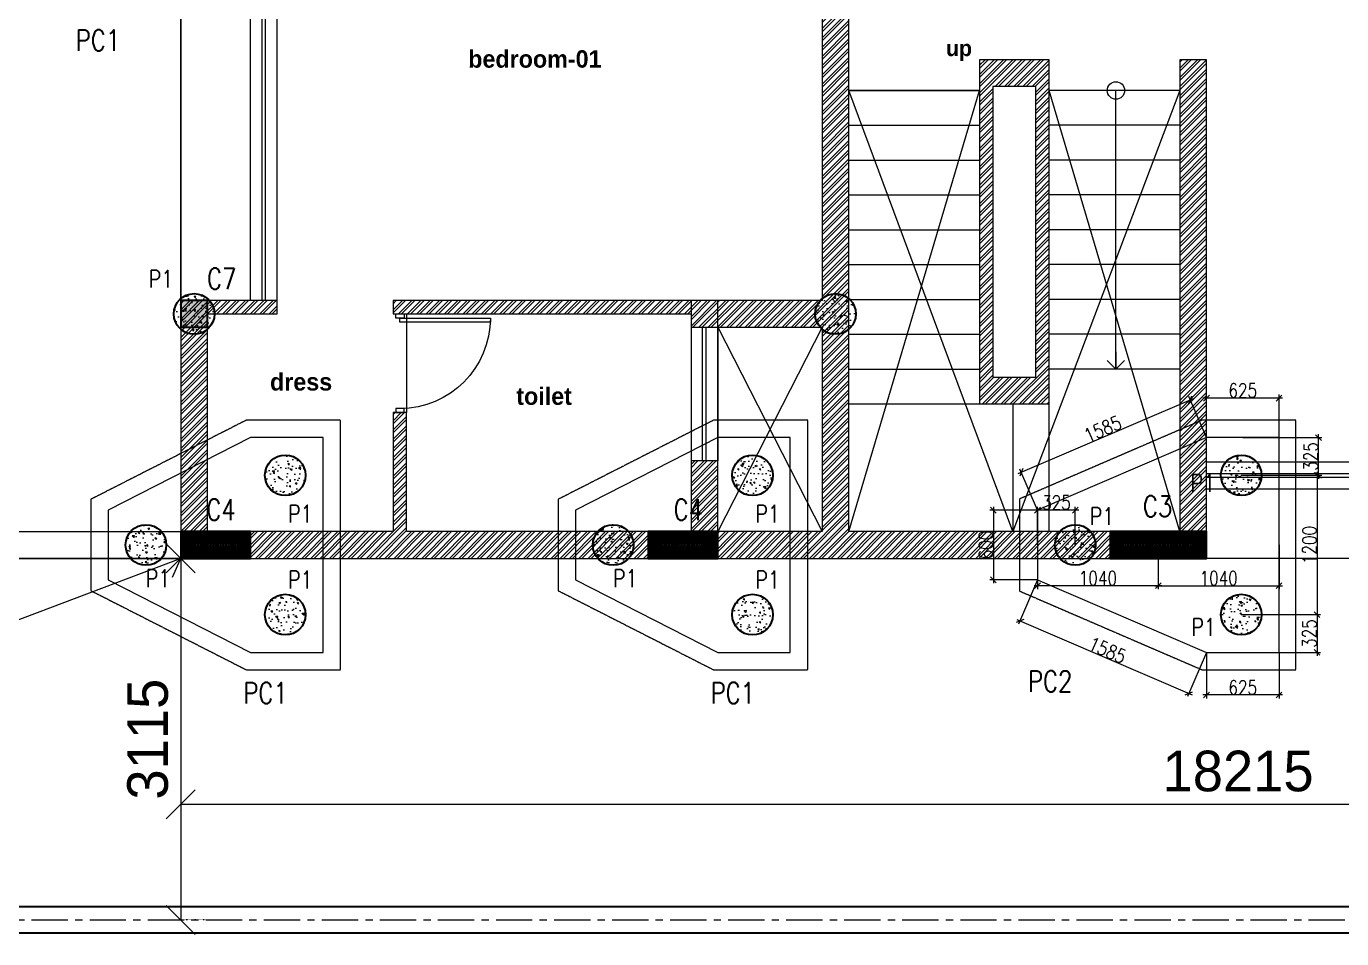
# Model space of a CAD drawing. Header units: metres. Extents: x 5205117 to 5948571, y 646915 to 1143748.
# Drawn here: x 5611724 to 5623055, y 790764 to 798623 of the extents above; entities that cross this region are included whole.
import ezdxf

# ---------------------------------------------------------------- set-up
doc = ezdxf.new("R2010")
doc.units = ezdxf.units.M
doc.header["$MEASUREMENT"] = 0
doc.header["$PDMODE"] = 35
doc.header["$PDSIZE"] = 10
for name, pattern in [('CENTER', [2, 1.25, -0.25, 0.25, -0.25]), ('DASHED', [0.75, 0.5, -0.25]), ('DOT2', [0.125, 0, -0.125]), ('HIDDEN', [0.375, 0.25, -0.125])]:
    doc.linetypes.add(name, pattern=pattern)
doc.layers.get('0').update_dxf_attribs({"color": 1, "linetype": 'DASHED', "lineweight": 30})
for name, color, linetype, lineweight in [('A-Center line', 1, 'CENTER', 9), ('dim start point', 10, 'Continuous', 0), ('plot 5', 7, 'Continuous', 30), ('S-COLUMN & WALL', 5, 'Continuous', 30), ('S-COLUMN_H', 250, 'Continuous', 0), ('S-FOUND-EXCAVATION', 253, 'HIDDEN', 0), ('S-FOUND-FOOTING', 7, 'Continuous', 15), ('S-PILE', 96, 'Continuous', 30), ('S-TEXT', 7, 'Continuous', 0), ('S-TEXT COL.', 1, 'Continuous', 0), ('S-TEXT PILE', 7, 'Continuous', 0)]:
    doc.layers.add(name, color=color, linetype=linetype, lineweight=lineweight)
doc.layers.add('A-GF', color=8, linetype='Continuous', lineweight=0, transparency=0.5)
doc.styles.add('C-ROOM', font='arial.ttf')
doc.styles.add('MtXpl_Century_Gothic', font='GOTHICB.TTF')
doc.styles.add('SETU 1', font='romans.shx', dxfattribs={"width": 0.8})
doc.styles.get("Standard").update_dxf_attribs({"font": 'GOTHIC.TTF'})
doc.dimstyles.new('A-DIM 100', dxfattribs={"dimscale": 100, "dimtxt": 2.5, "dimasz": 1.5, "dimexe": 1, "dimexo": 1, "dimgap": 0.5, "dimtad": 1, "dimdec": 0, "dimrnd": 5, "dimzin": 3, "dimdsep": 46, "dimtxsty": 'C-ROOM', "dimblk1": 'ARCHTICK', "dimblk2": 'ARCHTICK', "dimsah": 1, "dimcen": 1.5, "dimdle": 1, "dimclrd": 256, "dimclre": 256, "dimclrt": 256, "dimadec": 0, "dimazin": 0, "dimtfac": 0.6, "dimtdec": 0, "dimtofl": 0, "dimtmove": 1, "dimatfit": 3, "dimfxl": 1, "dimtolj": 1, "dimtzin": 0, "dimlwd": -1, "dimlwe": -1, "dimarcsym": 0})
doc.dimstyles.get("Standard").update_dxf_attribs({"dimtxt": 2, "dimasz": 1, "dimexe": 0, "dimexo": 0, "dimgap": 0.1, "dimtad": 1, "dimdsep": 46, "dimtxsty": 'Standard', "dimblk": 'OBLIQUE', "dimcen": 0.1, "dimclrd": 256, "dimclre": 256, "dimclrt": 256, "dimadec": 0, "dimazin": 0, "dimtfac": 1, "dimtofl": 0, "dimtmove": 1, "dimatfit": 2, "dimldrblk": 'OPEN90', "dimfxl": 1, "dimtolj": 1, "dimtzin": 0, "dimlwd": -1, "dimlwe": -1, "dimarcsym": 0})

# ---------------------------------------------------------------- blocks, each defined once
blk = doc.blocks.new('P2')
at = {"layer": 'S-PILE', "lineweight": 0}
h = blk.add_hatch(dxfattribs=at)
h.set_pattern_fill('AR-CONC', color=256, scale=20)
h.set_pattern_definition([(49.99999999999999, (0, 0), (143.4520365201507, -12.55042699651902), [15, -165]), (355, (0, 0), (-27.7502667226, 150.4384267400024), [12, -132]), (100.45144446, (11.9543362, -1.0458688), (115.7017693454224, 137.8879981937259), [12.7480384, -140.2284224]), (46.18420000000001, (0, 40), (213.4482661343145, -33.10385615861531), [22.5, -247.5]), (96.63563549, (17.787349, 37.2413386), (186.9323891348457, 194.8237201549101), [19.1220684, -210.342752]), (351.1841639899999, (0, 40), (186.9323890109546, 194.823720053998), [18, -198.0000002]), (21, (20, 30), (119.3814104236923, -80.52377813306776), [15, -165]), (326.0000000000001, (20, 30), (48.66306638431634, 145.0300090093706), [12, -132]), (71.45144474, (29.9484508, 23.2896852), (168.0444753459942, 64.50623056127077), [12.748038, -140.2284224]), (37.50000000000001, (0, 0), (2.431971063458134, 66.5787707662623), [0, -130.4, 0, -134, 0, -132.5]), (7.499999999999999, (0, 0), (52.61390748842972, 78.88234237647205), [0, -76.39999999999999, 0, -127.4, 0, -50.5]), (327.5, (-44.6, 0), (106.7644872344818, -4.510974346875951), [0, -50, 0, -156, 0, -207]), (317.5, (-64.6, 0), (116.6372338684772, 20.02099646646354), [0, -65, 0, -103.6, 0, -147])])
edge = h.paths.add_edge_path()
edge.add_arc((0, 0), 175, 0, 360)
at = {"layer": 'S-PILE'}
blk.add_circle((0, 0), 175, dxfattribs=at)
blk = doc.blocks.new('_Oblique')
at = {"color": 0, "linetype": 'ByBlock', "lineweight": -2}
blk.add_line((-0.5, -0.5), (0.5, 0.5), dxfattribs=at)
blk = doc.blocks.new('*D664')
at = {"layer": 'Defpoints', "color": 0, "transparency": 16777216}
for p in [(5620435.129789347, 793855.2669088694), (5621890.266167624, 793230.2668955736), (5621738.431858374, 792876.7635001182)]:
    blk.add_point(p, dxfattribs=at)
at = {"layer": 'S-TEXT', "color": 9, "transparency": 16777216}
for p, q in [((5620435.129789347, 793855.2669088694), (5620271.45597756, 793474.1985686531)), ((5621890.266167624, 793230.2668955736), (5621726.592355837, 792849.1985553573))]:
    blk.add_line(p, q, dxfattribs=at)
at = {"layer": 'S-TEXT', "transparency": 16777216}
blk.add_line((5620255.730535336, 793513.6030159509), (5621765.996803135, 792864.9239975812), dxfattribs=at)
at = {"layer": 'S-TEXT', "transparency": 16777216, "xscale": 50, "yscale": 50, "zscale": 50}
for p, rotation in [((5620283.295480097, 793501.763513414), 156.7558474784443), ((5621738.431858374, 792876.7635001182), 336.7558474784443)]:
    blk.add_blockref('_Oblique', p, dxfattribs=dict(at, rotation=rotation))
at = {"layer": 'S-TEXT', "color": 0, "lineweight": 0, "transparency": 16777216, "insert": (5621036.515924733, 793248.9875537481), "char_height": 120, "attachment_point": 5, "rotation": 336.75584747844425, "style": 'SETU 1'}
blk.add_mtext('\\A1;1585', dxfattribs=at)
blk = doc.blocks.new('*D665')
at = {"layer": 'Defpoints', "color": 0, "transparency": 16777216}
for p in [(5621750.155875206, 795406.474236062), (5621890.266167624, 795080.2668955734), (5620435.129789347, 794455.2669088691)]:
    blk.add_point(p, dxfattribs=at)
at = {"layer": 'S-TEXT', "color": 9, "transparency": 16777216}
for p, q in [((5621890.266167624, 795080.2668955734), (5621738.316373094, 795434.0391810059)), ((5620435.129789347, 794455.2669088691), (5620283.179994817, 794809.0391943015))]:
    blk.add_line(p, q, dxfattribs=at)
at = {"layer": 'S-TEXT', "transparency": 16777216}
blk.add_line((5620267.454551985, 794769.634747246), (5621777.720820149, 795418.3137381736), dxfattribs=at)
at = {"layer": 'S-TEXT', "transparency": 16777216, "xscale": 50, "yscale": 50, "zscale": 50}
for p, rotation in [((5621750.155875206, 795406.474236062), 23.244151637591), ((5620295.019496929, 794781.4742493576), 203.244151637591)]:
    blk.add_blockref('_Oblique', p, dxfattribs=dict(at, rotation=rotation))
at = {"layer": 'S-TEXT', "color": 0, "lineweight": 0, "transparency": 16777216, "insert": (5620996.935431493, 795153.698290088), "char_height": 120, "attachment_point": 5, "rotation": 23.244151637590992, "style": 'SETU 1'}
blk.add_mtext('\\A1;1585', dxfattribs=at)
blk = doc.blocks.new('*D666')
at = {"layer": 'Defpoints', "color": 0, "transparency": 16777216}
for p in [(5620435.129789349, 794455.2669088695), (5620054.431659659, 793855.26690887), (5620435.129789349, 793855.26690887)]:
    blk.add_point(p, dxfattribs=at)
at = {"layer": 'S-TEXT', "color": 9, "transparency": 16777216}
for p, q in [((5620435.129789349, 794455.2669088695), (5620024.431659659, 794455.2669088695)), ((5620435.129789349, 793855.26690887), (5620024.431659659, 793855.26690887))]:
    blk.add_line(p, q, dxfattribs=at)
at = {"layer": 'S-TEXT', "transparency": 16777216}
blk.add_line((5620054.431659659, 794485.2669088695), (5620054.431659659, 793825.26690887), dxfattribs=at)
at = {"layer": 'S-TEXT', "transparency": 16777216, "xscale": 50, "yscale": 50, "zscale": 50}
for p, rotation in [((5620054.431659659, 794455.2669088695), 90), ((5620054.431659659, 793855.26690887), 270)]:
    blk.add_blockref('_Oblique', p, dxfattribs=dict(at, rotation=rotation))
at = {"layer": 'S-TEXT', "color": 0, "lineweight": 0, "transparency": 16777216, "insert": (5619989.431659658, 794155.2669088679), "char_height": 120, "attachment_point": 5, "rotation": 90, "style": 'SETU 1'}
blk.add_mtext('\\A1;600', dxfattribs=at)
blk = doc.blocks.new('*D644')
at = {"layer": 'Defpoints', "color": 0, "transparency": 16777216}
for p in [(5622190.129789349, 794755.266903723), (5622190.129789349, 793555.266903723), (5622842.46935241, 793555.266903723)]:
    blk.add_point(p, dxfattribs=at)
at = {"layer": 'S-TEXT', "color": 9, "transparency": 16777216}
for p, q in [((5622190.129789349, 794755.266903723), (5622872.46935241, 794755.266903723)), ((5622190.129789349, 793555.266903723), (5622872.46935241, 793555.266903723))]:
    blk.add_line(p, q, dxfattribs=at)
at = {"layer": 'S-TEXT', "transparency": 16777216}
blk.add_line((5622842.46935241, 794785.266903723), (5622842.46935241, 793525.266903723), dxfattribs=at)
at = {"layer": 'S-TEXT', "transparency": 16777216, "xscale": 50, "yscale": 50, "zscale": 50}
for p, rotation in [((5622842.46935241, 794755.266903723), 90), ((5622842.46935241, 793555.266903723), 270)]:
    blk.add_blockref('_Oblique', p, dxfattribs=dict(at, rotation=rotation))
at = {"layer": 'S-TEXT', "color": 0, "lineweight": 0, "transparency": 16777216, "insert": (5622777.469352409, 794155.2669037211), "char_height": 120, "attachment_point": 5, "rotation": 90, "style": 'SETU 1'}
blk.add_mtext('\\A1;1200', dxfattribs=at)
blk = doc.blocks.new('*D667')
at = {"layer": 'Defpoints', "color": 0, "transparency": 16777216}
for p in [(5621890.266167624, 795420.1226573711), (5621890.266167624, 795080.2668955735), (5622515.266215919, 795080.2668955735)]:
    blk.add_point(p, dxfattribs=at)
at = {"layer": 'S-TEXT', "transparency": 16777216}
blk.add_line((5622545.266215919, 795420.1226573711), (5621860.266167624, 795420.1226573711), dxfattribs=at)
at = {"layer": 'S-TEXT', "color": 9, "transparency": 16777216}
for p, q in [((5621890.266167624, 795080.2668955735), (5621890.266167624, 795450.1226573711)), ((5622515.266215919, 795080.2668955735), (5622515.266215919, 795450.1226573711))]:
    blk.add_line(p, q, dxfattribs=at)
at = {"layer": 'S-TEXT', "transparency": 16777216, "xscale": 50, "yscale": 50, "zscale": 50, "rotation": 180}
blk.add_blockref('_Oblique', (5621890.266167624, 795420.1226573711), dxfattribs=at)
at = {"layer": 'S-TEXT', "transparency": 16777216, "xscale": 50, "yscale": 50, "zscale": 50}
blk.add_blockref('_Oblique', (5622515.266215919, 795420.1226573711), dxfattribs=at)
at = {"layer": 'S-TEXT', "color": 0, "lineweight": 0, "transparency": 16777216, "insert": (5622202.766191771, 795485.1226573711), "char_height": 120, "attachment_point": 5, "style": 'SETU 1'}
blk.add_mtext('\\A1;625', dxfattribs=at)
blk = doc.blocks.new('*D668')
at = {"layer": 'Defpoints', "color": 0, "transparency": 16777216}
for p in [(5621890.266167624, 793230.2668955735), (5622515.266215919, 793230.2668955735), (5621890.266167624, 792863.2967099155)]:
    blk.add_point(p, dxfattribs=at)
at = {"layer": 'S-TEXT', "color": 9, "transparency": 16777216}
for p, q in [((5621890.266167624, 793230.2668955735), (5621890.266167624, 792833.2967099155)), ((5622515.266215919, 793230.2668955735), (5622515.266215919, 792833.2967099155))]:
    blk.add_line(p, q, dxfattribs=at)
at = {"layer": 'S-TEXT', "transparency": 16777216}
blk.add_line((5622545.266215919, 792863.2967099155), (5621860.266167624, 792863.2967099155), dxfattribs=at)
at = {"layer": 'S-TEXT', "transparency": 16777216, "xscale": 50, "yscale": 50, "zscale": 50, "rotation": 180}
blk.add_blockref('_Oblique', (5621890.266167624, 792863.2967099155), dxfattribs=at)
at = {"layer": 'S-TEXT', "transparency": 16777216, "xscale": 50, "yscale": 50, "zscale": 50}
blk.add_blockref('_Oblique', (5622515.266215919, 792863.2967099155), dxfattribs=at)
at = {"layer": 'S-TEXT', "color": 0, "lineweight": 0, "transparency": 16777216, "insert": (5622202.766191771, 792928.2967099155), "char_height": 120, "attachment_point": 5, "style": 'SETU 1'}
blk.add_mtext('\\A1;625', dxfattribs=at)
blk = doc.blocks.new('*D669')
at = {"layer": 'Defpoints', "color": 0, "transparency": 16777216}
for p in [(5621475.129789347, 794155.2669088672), (5622515.266215919, 794155.2668955735), (5622515.266215919, 793804.5892298141)]:
    blk.add_point(p, dxfattribs=at)
at = {"layer": 'S-TEXT', "color": 9, "transparency": 16777216}
for p, q in [((5621475.129789347, 794155.2669088672), (5621475.129789347, 793774.5892298141)), ((5622515.266215919, 794155.2668955735), (5622515.266215919, 793774.5892298141))]:
    blk.add_line(p, q, dxfattribs=at)
at = {"layer": 'S-TEXT', "transparency": 16777216}
blk.add_line((5621445.129789347, 793804.5892298141), (5622545.266215919, 793804.5892298141), dxfattribs=at)
at = {"layer": 'S-TEXT', "transparency": 16777216, "xscale": 50, "yscale": 50, "zscale": 50, "rotation": 180}
blk.add_blockref('_Oblique', (5621475.129789347, 793804.5892298141), dxfattribs=at)
at = {"layer": 'S-TEXT', "transparency": 16777216, "xscale": 50, "yscale": 50, "zscale": 50}
blk.add_blockref('_Oblique', (5622515.266215919, 793804.5892298141), dxfattribs=at)
at = {"layer": 'S-TEXT', "color": 0, "lineweight": 0, "transparency": 16777216, "insert": (5621995.198002633, 793869.5892298141), "char_height": 120, "attachment_point": 5, "style": 'SETU 1'}
blk.add_mtext('\\A1;1040', dxfattribs=at)
blk = doc.blocks.new('*D670')
at = {"layer": 'Defpoints', "color": 0, "transparency": 16777216}
for p in [(5620435.129789347, 794155.2669088693), (5621475.129789347, 794155.2669088672), (5620435.129789347, 793804.5892298141)]:
    blk.add_point(p, dxfattribs=at)
at = {"layer": 'S-TEXT', "color": 9, "transparency": 16777216}
for p, q in [((5620435.129789347, 794155.2669088693), (5620435.129789347, 793774.5892298141)), ((5621475.129789347, 794155.2669088672), (5621475.129789347, 793774.5892298141))]:
    blk.add_line(p, q, dxfattribs=at)
at = {"layer": 'S-TEXT', "transparency": 16777216}
blk.add_line((5621505.129789347, 793804.5892298141), (5620405.129789347, 793804.5892298141), dxfattribs=at)
at = {"layer": 'S-TEXT', "transparency": 16777216, "xscale": 50, "yscale": 50, "zscale": 50, "rotation": 180}
blk.add_blockref('_Oblique', (5620435.129789347, 793804.5892298141), dxfattribs=at)
at = {"layer": 'S-TEXT', "transparency": 16777216, "xscale": 50, "yscale": 50, "zscale": 50}
blk.add_blockref('_Oblique', (5621475.129789347, 793804.5892298141), dxfattribs=at)
at = {"layer": 'S-TEXT', "color": 0, "lineweight": 0, "transparency": 16777216, "insert": (5620955.129789347, 793869.5892298141), "char_height": 120, "attachment_point": 5, "style": 'SETU 1'}
blk.add_mtext('\\A1;1040', dxfattribs=at)
blk = doc.blocks.new('*D671')
at = {"layer": 'Defpoints', "color": 0, "transparency": 16777216}
for p in [(5622202.624105915, 795080.2668955739), (5622854.963668974, 795080.2668955739), (5622190.129789349, 794755.266903723)]:
    blk.add_point(p, dxfattribs=at)
at = {"layer": 'S-TEXT', "color": 9, "transparency": 16777216}
for p, q in [((5622202.624105915, 795080.2668955739), (5622884.963668974, 795080.2668955739)), ((5622190.129789349, 794755.266903723), (5622884.963668974, 794755.266903723))]:
    blk.add_line(p, q, dxfattribs=at)
at = {"layer": 'S-TEXT', "transparency": 16777216}
blk.add_line((5622854.963668974, 794725.266903723), (5622854.963668974, 795110.2668955739), dxfattribs=at)
at = {"layer": 'S-TEXT', "transparency": 16777216, "xscale": 50, "yscale": 50, "zscale": 50}
for p, rotation in [((5622854.963668974, 795080.2668955739), 90), ((5622854.963668974, 794755.266903723), 270)]:
    blk.add_blockref('_Oblique', p, dxfattribs=dict(at, rotation=rotation))
at = {"layer": 'S-TEXT', "color": 0, "lineweight": 0, "transparency": 16777216, "insert": (5622789.963668973, 794917.7668996466), "char_height": 120, "attachment_point": 5, "rotation": 90, "style": 'SETU 1'}
blk.add_mtext('\\A1;325', dxfattribs=at)
blk = doc.blocks.new('*D645')
at = {"layer": 'Defpoints', "color": 0, "transparency": 16777216}
for p in [(5622190.129789349, 793555.2669140169), (5622190.129789349, 793230.266922166), (5622842.469352405, 793230.266922166)]:
    blk.add_point(p, dxfattribs=at)
at = {"layer": 'S-TEXT', "color": 9, "transparency": 16777216}
for p, q in [((5622190.129789349, 793555.2669140169), (5622872.469352405, 793555.2669140169)), ((5622190.129789349, 793230.266922166), (5622872.469352405, 793230.266922166))]:
    blk.add_line(p, q, dxfattribs=at)
at = {"layer": 'S-TEXT', "transparency": 16777216}
blk.add_line((5622842.469352405, 793585.2669140169), (5622842.469352405, 793200.266922166), dxfattribs=at)
at = {"layer": 'S-TEXT', "transparency": 16777216, "xscale": 50, "yscale": 50, "zscale": 50}
for p, rotation in [((5622842.469352405, 793555.2669140169), 90), ((5622842.469352405, 793230.266922166), 270)]:
    blk.add_blockref('_Oblique', p, dxfattribs=dict(at, rotation=rotation))
at = {"layer": 'S-TEXT', "color": 0, "lineweight": 0, "transparency": 16777216, "insert": (5622777.469352404, 793392.7669180896), "char_height": 120, "attachment_point": 5, "rotation": 90, "style": 'SETU 1'}
blk.add_mtext('\\A1;325', dxfattribs=at)
blk = doc.blocks.new('*D672')
at = {"layer": 'Defpoints', "color": 0, "transparency": 16777216}
for p in [(5620435.129789347, 794455.2669088648), (5620435.129789347, 794155.2669088695), (5620760.129789347, 794155.266908869)]:
    blk.add_point(p, dxfattribs=at)
at = {"layer": 'S-TEXT', "transparency": 16777216}
blk.add_line((5620790.129789347, 794455.2669088648), (5620405.129789347, 794455.2669088648), dxfattribs=at)
at = {"layer": 'S-TEXT', "color": 9, "transparency": 16777216}
for p, q in [((5620435.129789347, 794155.2669088695), (5620435.129789347, 794485.2669088648)), ((5620760.129789347, 794155.266908869), (5620760.129789347, 794485.2669088648))]:
    blk.add_line(p, q, dxfattribs=at)
at = {"layer": 'S-TEXT', "transparency": 16777216, "xscale": 50, "yscale": 50, "zscale": 50, "rotation": 180}
blk.add_blockref('_Oblique', (5620435.129789347, 794455.2669088648), dxfattribs=at)
at = {"layer": 'S-TEXT', "transparency": 16777216, "xscale": 50, "yscale": 50, "zscale": 50}
blk.add_blockref('_Oblique', (5620760.129789347, 794455.2669088648), dxfattribs=at)
at = {"layer": 'S-TEXT', "color": 0, "lineweight": 0, "transparency": 16777216, "insert": (5620597.629789347, 794520.2669088648), "char_height": 120, "attachment_point": 5, "style": 'SETU 1'}
blk.add_mtext('\\A1;325', dxfattribs=at)
blk = doc.blocks.new('_Open90')
at = {"color": 0, "linetype": 'ByBlock', "lineweight": -2}
for p, q in [((-0.5, 0.5), (0, 0)), ((0, 0), (-1, 0)), ((0, 0), (-0.5, -0.5))]:
    blk.add_line(p, q, dxfattribs=at)
blk = doc.blocks.new('*D713')
at = {"layer": 'Defpoints', "color": 0, "ltscale": 5, "transparency": 16777216}
for p in [(5613055.137131693, 794040.2669088678), (5604824.098395791, 790925.2669088682), (5604824.098395791, 790925.2669088682)]:
    blk.add_point(p, dxfattribs=at)
at = {"layer": 'dim start point', "color": 1, "ltscale": 5, "transparency": 16777216}
blk.add_line((5613055.137131693, 794040.2669088678), (5604824.098395791, 790925.2669088682), dxfattribs=at)
at = {"layer": 'dim start point', "color": 1, "ltscale": 5, "transparency": 16777216, "xscale": 250, "yscale": 250, "zscale": 250}
for p, rotation in [((5613055.137131693, 794040.2669088678), 20.72892555039159), ((5604824.098395791, 790925.2669088682), 200.7289255503916)]:
    blk.add_blockref('_Oblique', p, dxfattribs=dict(at, rotation=rotation))
at = {"layer": 'dim start point', "color": 1, "ltscale": 5, "transparency": 16777216, "insert": (5608839.166338616, 792748.1985529396), "char_height": 350, "attachment_point": 5, "rotation": 20.728925550391555}
blk.add_mtext('\\A1;8801', dxfattribs=at)
blk = doc.blocks.new('*D714')
at = {"layer": 'Defpoints', "color": 0, "ltscale": 5, "transparency": 16777216}
for p in [(5613271.764697434, 794040.2669088681), (5613055.129804617, 790925.2669088684), (5613271.764697434, 790925.2669088684)]:
    blk.add_point(p, dxfattribs=at)
at = {"layer": 'dim start point', "linetype": 'DOT2', "ltscale": 5, "transparency": 16777216}
for p, q in [((5613271.764697434, 794040.2669088681), (5613055.129804617, 794040.2669088681)), ((5613271.764697434, 790925.2669088684), (5613055.129804617, 790925.2669088684))]:
    blk.add_line(p, q, dxfattribs=at)
at = {"layer": 'dim start point', "color": 1, "ltscale": 5, "transparency": 16777216}
blk.add_line((5613055.129804617, 794040.2669088681), (5613055.129804617, 790925.2669088684), dxfattribs=at)
at = {"layer": 'dim start point', "color": 1, "ltscale": 5, "transparency": 16777216, "xscale": 250, "yscale": 250, "zscale": 250}
for p, rotation in [((5613055.129804617, 794040.2669088681), 90), ((5613055.129804617, 790925.2669088684), 270)]:
    blk.add_blockref('_Oblique', p, dxfattribs=dict(at, rotation=rotation))
at = {"layer": 'dim start point', "color": 1, "ltscale": 5, "transparency": 16777216, "insert": (5612771.326269606, 792482.7669088665), "char_height": 350, "attachment_point": 5, "rotation": 90}
blk.add_mtext('\\A1;3115', dxfattribs=at)
blk = doc.blocks.new('*D715')
at = {"layer": 'Defpoints', "color": 0, "ltscale": 5, "transparency": 16777216}
for p in [(5604825.137131693, 794155.2669088679), (5613055.129804613, 794155.2669088679), (5604825.137131693, 794040.2669088676)]:
    blk.add_point(p, dxfattribs=at)
at = {"layer": 'dim start point', "linetype": 'DOT2', "ltscale": 5, "transparency": 16777216}
for p, q in [((5604825.137131693, 794155.2669088679), (5604825.137131693, 794040.2669088676)), ((5613055.129804613, 794155.2669088679), (5613055.129804613, 794040.2669088676))]:
    blk.add_line(p, q, dxfattribs=at)
at = {"layer": 'dim start point', "color": 1, "ltscale": 5, "transparency": 16777216}
blk.add_line((5613055.129804613, 794040.2669088676), (5604825.137131693, 794040.2669088676), dxfattribs=at)
at = {"layer": 'dim start point', "color": 1, "ltscale": 5, "transparency": 16777216, "xscale": 250, "yscale": 250, "zscale": 250, "rotation": 180}
blk.add_blockref('_Oblique', (5604825.137131693, 794040.2669088676), dxfattribs=at)
at = {"layer": 'dim start point', "color": 1, "ltscale": 5, "transparency": 16777216, "xscale": 250, "yscale": 250, "zscale": 250}
blk.add_blockref('_Oblique', (5613055.129804613, 794040.2669088676), dxfattribs=at)
at = {"layer": 'dim start point', "color": 1, "ltscale": 5, "transparency": 16777216, "insert": (5608940.133468153, 794324.0704438778), "char_height": 350, "attachment_point": 5}
blk.add_mtext('\\A1;8230', dxfattribs=at)
blk = doc.blocks.new('*D722')
at = {"layer": 'Defpoints', "color": 0, "ltscale": 5, "transparency": 16777216}
for p in [(5631270.129804616, 792363.9816105036), (5613055.129804617, 792140.1274397526), (5631270.129804616, 791922.4597253754)]:
    blk.add_point(p, dxfattribs=at)
at = {"layer": 'dim start point', "linetype": 'DOT2', "ltscale": 5, "transparency": 16777216}
for p, q in [((5631270.129804616, 792363.9816105036), (5631270.129804616, 791922.4597253754)), ((5613055.129804617, 792140.1274397526), (5613055.129804617, 791922.4597253754))]:
    blk.add_line(p, q, dxfattribs=at)
at = {"layer": 'dim start point', "color": 1, "ltscale": 5, "transparency": 16777216}
blk.add_line((5613055.129804617, 791922.4597253754), (5631270.129804616, 791922.4597253754), dxfattribs=at)
at = {"layer": 'dim start point', "color": 1, "ltscale": 5, "transparency": 16777216, "xscale": 250, "yscale": 250, "zscale": 250, "rotation": 180}
blk.add_blockref('_Oblique', (5613055.129804617, 791922.4597253754), dxfattribs=at)
at = {"layer": 'dim start point', "color": 1, "ltscale": 5, "transparency": 16777216, "xscale": 250, "yscale": 250, "zscale": 250}
blk.add_blockref('_Oblique', (5631270.129804616, 791922.4597253754), dxfattribs=at)
at = {"layer": 'dim start point', "color": 1, "ltscale": 5, "transparency": 16777216, "insert": (5622162.629804617, 792206.2632603856), "char_height": 350, "attachment_point": 5}
blk.add_mtext('\\A1;18215', dxfattribs=at)

msp = doc.modelspace()

# ---------------------------------------------------------------- hatches: boundary and pattern name
at = {"layer": 'A-GF', "ltscale": 5}
h = msp.add_hatch(dxfattribs=at)
h.set_pattern_fill('ANSI32', color=256, scale=150)
h.set_pattern_definition([(45.00000000000003, (2167256.310370587, 417492.5538068599), (-39.77475644174334, 39.77475644174326), []), (45.00000000000003, (2167282.826874837, 417492.5538068599), (-39.77475644174334, 39.77475644174326), [])])
h.paths.add_polyline_path([(5618810.129804613, 794270.2669088679), (5618810.129804613, 798860.2669088679), (5618580.129804613, 798860.2669088679), (5618580.129804613, 796260.2669088679), (5614885.129804613, 796260.2669088679), (5614885.129804613, 796145.2669088679), (5617450.129804613, 796145.2669088679), (5617450.129804613, 796030.2669088679), (5618580.129804613, 796030.266908868), (5618580.129804613, 794270.2669088679), (5617680.129804613, 794270.2669088679), (5617680.129804613, 794880.2669088679), (5617450.129804613, 794880.2669088679), (5617450.129804613, 794270.2669088679), (5615000.129804613, 794270.2669088679), (5615000.129804613, 795295.2669088679), (5614885.129804613, 795295.2669088679), (5614885.129804613, 794270.2669088679), (5613285.129804613, 794270.2669088679), (5613285.129804613, 796145.2669088679), (5613885.129804613, 796145.2669088679), (5613885.129804613, 796260.2669088679), (5613055.129804613, 796260.2669088679), (5613055.129804613, 794040.2669088679), (5621890.129804613, 794040.2669088679), (5621890.129804613, 798335.2669088679), (5621660.129804613, 798335.2669088679), (5621660.129804613, 794270.2669088679)])
h.paths.add_polyline_path([(5631040.129804613, 794755.2669088679), (5628120.129804613, 794755.2669088679), (5628120.129804613, 794270.2669088679), (5631040.129804613, 794270.2669088679)], flags=16)
h.paths.add_polyline_path([(5627890.129804613, 794040.2669088679), (5631270.129804613, 794040.2669088679), (5631270.129804613, 794870.2669088679), (5627890.129804613, 794870.2669088679)])
h.paths.add_polyline_path([(5632265.129804613, 794525.2669088679), (5632265.129804613, 794270.2669088679), (5631685.129804613, 794270.2669088679), (5631685.129804613, 794525.2669088679)], flags=16)
h.paths.add_polyline_path([(5631570.129804613, 794040.2669088679), (5631570.129804613, 794640.2669088679), (5632495.129804613, 794640.2669088679), (5632495.129804613, 794040.2669088679)])
h.paths.add_polyline_path([(5631685.129804613, 798150.2669088679), (5631685.129804613, 798405.2669088679), (5632265.129804613, 798405.2669088679), (5632265.129804613, 798150.2669088679)], flags=16)
h.paths.add_polyline_path([(5632495.129804613, 798635.2669088679), (5632495.129804613, 798035.2669088679), (5631570.129804613, 798035.2669088679), (5631570.129804613, 798635.2669088679)], flags=17)
h.paths.add_polyline_path([(5631040.129804613, 800090.2669088679), (5631040.129804613, 797805.2669088679), (5631270.129804613, 797805.2669088679), (5631270.129804613, 799860.2669088679), (5634225.129804613, 799860.2669088679), (5634225.129804613, 800460.2669088679), (5633510.129804613, 800460.2669088679), (5633510.129804613, 800090.2669088679)])
h.paths.add_polyline_path([(5633995.129804613, 800345.2669088679), (5633625.129804613, 800345.2669088679), (5633625.129804613, 800090.2669088679), (5633995.129804613, 800090.2669088679)], flags=16)
h.paths.add_polyline_path([(5629720.129804613, 803910.2669088679), (5629720.12980461, 805840.2669088676), (5629835.12980461, 805840.2669088676), (5629835.129804613, 804025.2669088679), (5631880.129804613, 804025.2669088679), (5631880.129804613, 805940.2669088679), (5631995.129804613, 805940.2669088679), (5631995.129804613, 805365.2669088679), (5633995.129804613, 805365.2669088679), (5633995.129804613, 806740.2669088679), (5631157.629804613, 806740.2669088679), (5631157.629804613, 806970.2669088679), (5634225.129804613, 806970.2669088679), (5634225.129804613, 803540.2669088676), (5633510.129804613, 803540.2669088676), (5633510.129804613, 803910.2669088679), (5632795.129804613, 803910.2669088679), (5632795.129804613, 804025.2669088679), (5633995.129804613, 804025.2669088679), (5633995.129804613, 805250.2669088679), (5631995.129804613, 805250.2669088679), (5631995.129804613, 803910.2669088679)])
h.paths.add_polyline_path([(5633995.129804613, 803655.2669088676), (5633625.129804613, 803655.2669088676), (5633625.129804613, 803910.2669088676), (5633995.129804613, 803910.2669088676)], flags=16)
h.paths.add_polyline_path([(5621060.129804613, 799860.2669088679), (5621890.129804613, 799860.2669088679), (5621890.129804613, 801490.2669088679), (5621060.129804613, 801490.2669088679)])
h.paths.add_polyline_path([(5621060.129804613, 803105.2669088679), (5621060.129804613, 802990.2669088679), (5621890.129804613, 802990.2669088679), (5621890.129804613, 806970.2669088679), (5618580.129804613, 806970.2669088679), (5618580.129804613, 802990.2669088679), (5620160.129804613, 802990.2669088679), (5620160.129804613, 803105.2669088679), (5618695.129804613, 803105.2669088679), (5618695.129804613, 806740.2669088679), (5621660.129804613, 806740.2669088679), (5621660.129804613, 805100.2669088679), (5620045.129804613, 805100.2669088679), (5620045.129804613, 804005.2669088679), (5620160.129804613, 804005.2669088679), (5620160.129804613, 804985.2669088679), (5621660.129804613, 804985.2669088679), (5621660.129804613, 803105.2669088679)])
h.paths.add_polyline_path([(5621290.129804613, 801260.2669088679), (5621775.129804613, 801260.2669088679), (5621775.129804613, 800090.2669088679), (5621290.129804613, 800090.2669088679)], flags=16)
h.paths.add_polyline_path([(5616385.129804613, 803105.2669088679), (5616640.129804613, 803105.2669088679), (5616640.129804613, 803910.2669088676), (5616385.129804613, 803910.2669088676)], flags=16)
h.paths.add_polyline_path([(5616755.129804613, 801490.2669088679), (5616755.129804613, 800890.2669088679), (5616155.129804613, 800890.2669088679), (5616155.129804613, 804140.2669088676), (5616755.129804613, 804140.2669088676), (5616755.129804613, 802990.2669088679), (5616385.129804613, 802990.2669088679), (5616385.129804613, 801490.2669088679)])
h.paths.add_polyline_path([(5616385.129804613, 801260.2669088679), (5616385.129804613, 801005.2669088679), (5616640.129804613, 801005.2669088679), (5616640.129804613, 801260.2669088679)], flags=16)
h.paths.add_polyline_path([(5618810.129804613, 801490.2669088679), (5618810.129804613, 799860.2669088679), (5613885.129804613, 799860.2669088679), (5613885.129804613, 799490.2669088679), (5613055.129804613, 799490.2669088679), (5613055.129804613, 800090.2669088679), (5618580.129804613, 800090.2669088679), (5618580.129804613, 801490.2669088679)])
h.paths.add_polyline_path([(5613655.129804613, 799605.2669088679), (5613285.129804613, 799605.2669088679), (5613285.129804613, 799860.2669088679), (5613655.129804613, 799860.2669088679)], flags=16)
h.paths.add_polyline_path([(5619935.129804613, 798335.2669088679), (5619935.129804613, 795370.2669088679), (5620535.129804613, 795370.2669088679), (5620535.129804613, 798335.2669088679)], flags=17)
h.paths.add_polyline_path([(5620050.129804613, 798105.2669088679), (5620050.129804613, 795600.2669088679), (5620420.129804613, 795600.2669088679), (5620420.129804613, 798105.2669088679)], flags=16)
h.paths.add_polyline_path([(5628720.129804613, 800090.2669088682), (5628120.129804613, 800090.2669088676), (5628120.129804613, 803910.2669088679), (5628720.129804613, 803910.2669088679), (5628720.129804613, 804140.2669088679), (5628120.129804613, 804140.266908868), (5628120.129804613, 806740.2669088679), (5628720.129804613, 806740.2669088679), (5628720.129804613, 806970.2669088679), (5627890.129804613, 806970.2669088679), (5627890.129804613, 799860.2669088674), (5628720.129804613, 799860.2669088682)])
h.paths.add_polyline_path([(5630557.629804613, 806970.2669088676), (5629720.129804613, 806970.2669088676), (5629720.129804613, 806740.2669088683), (5630557.629804613, 806740.2669088683)], flags=17)
at = {"layer": 'A-GF', "ltscale": 100}
h = msp.add_hatch(dxfattribs=at)
h.set_pattern_fill('ANSI31', color=256, scale=75.00000000000001, angle=180)
h.set_pattern_definition([(224.9999999999999, (2325299.588908219, 626798.4984170427), (6.629126073623887, -6.629126073623883), [])])
h.paths.add_polyline_path([(5616755.129804613, 803910.2669088676), (5616155.129804613, 803910.2669088676), (5616155.129804613, 804140.2669088676), (5616755.129804613, 804140.2669088676)])
h.paths.add_polyline_path([(5628120.129804613, 806970.2669088676), (5627890.129804613, 806970.2669088676), (5627890.129804613, 806370.2669088676), (5628120.129804613, 806370.2669088676)])
h.paths.add_polyline_path([(5634225.129804613, 806370.2669088676), (5633995.129804613, 806370.2669088676), (5633995.129804613, 806970.2669088676), (5634225.129804613, 806970.2669088676)])
h.paths.add_polyline_path([(5634225.129804613, 799860.2669088673), (5634225.129804613, 800090.2669088673), (5633395.129804613, 800090.2669088679), (5633395.129804613, 799860.2669088679)])
h.paths.add_polyline_path([(5631270.129804613, 799490.2669088679), (5631040.129804613, 799490.2669088679), (5631040.129804613, 800090.2669088679), (5631270.129804613, 800090.2669088679)])
h.paths.add_polyline_path([(5631270.129804613, 794040.2669088679), (5631040.129804613, 794040.2669088679), (5631040.129804613, 794870.2669088679), (5631270.129804613, 794870.2669088679)])
h.paths.add_polyline_path([(5621060.129804613, 799860.2669088679), (5621060.129804613, 800090.2669088679), (5621890.129804613, 800090.2669088679), (5621890.129804613, 799860.2669088679)])
h.paths.add_polyline_path([(5621890.129804613, 806370.2669088679), (5621660.129804613, 806370.2669088679), (5621660.129804613, 806970.2669088679), (5621890.129804613, 806970.2669088679)])
h.paths.add_polyline_path([(5618580.129804613, 806740.2669088681), (5618580.129804613, 806970.2669088681), (5619180.129804613, 806970.2669088681), (5619180.129804613, 806740.2669088681)])
h.paths.add_polyline_path([(5617080.129804613, 794040.2669088679), (5617080.129804613, 794270.2669088679), (5617680.129804613, 794270.2669088679), (5617680.129804613, 794040.2669088679)])
h.paths.add_polyline_path([(5621060.129804613, 794040.2669088678), (5621060.129804613, 794270.2669088678), (5621890.129804613, 794270.266908868), (5621890.129804613, 794040.266908868)])
h.paths.add_polyline_path([(5613055.129804613, 794040.2669088679), (5613055.129804613, 794270.2669088679), (5613655.129804613, 794270.2669088679), (5613655.129804613, 794040.2669088679)])
h.paths.add_polyline_path([(5613055.129804613, 800090.2669088681), (5613285.129804613, 800090.2669088681), (5613285.129804613, 799490.266908868), (5613055.129804613, 799490.266908868)])
h.paths.add_polyline_path([(5618210.129804613, 799860.2669088679), (5618210.129804613, 800090.2669088679), (5618810.129804613, 800090.2669088679), (5618810.129804613, 799860.2669088679)])
h.paths.add_polyline_path([(5616155.637257334, 801490.2669088679), (5616155.637257334, 800890.2669088679), (5616385.637257334, 800890.2669088679), (5616385.637257334, 801490.2669088679)])
h.paths.add_polyline_path([(5628720.129804613, 799860.2669088679), (5627890.129804613, 799860.2669088679), (5627890.129804613, 800090.2669088679), (5628720.129804613, 800090.2669088679)])
h.paths.add_polyline_path([(5627890.129804613, 794270.2669088679), (5628720.129804613, 794270.2669088679), (5628720.129804613, 794040.2669088679), (5627890.129804613, 794040.2669088679)])
h.paths.add_polyline_path([(5634225.129804613, 803910.2669088676), (5633995.129804613, 803910.2669088676), (5633995.129804613, 804510.2669088676), (5634225.129804613, 804510.2669088676)])
h.paths.add_polyline_path([(5628120.129804613, 803910.2669088679), (5627890.129804613, 803910.2669088679), (5627890.129804613, 804510.2669088679), (5628120.129804613, 804510.2669088679)])
h.paths.add_polyline_path([(5621890.129804613, 802990.2669088679), (5621660.129804613, 802990.2669088679), (5621660.129804613, 803590.2669088679), (5621890.129804613, 803590.2669088679)])
at = {"layer": 'S-COLUMN_H'}
h = msp.add_hatch(color=256, dxfattribs=at)
h.dxf.hatch_style = 1
h.paths.add_polyline_path([(5613055.129804613, 796260.2669088679), (5613055.129804613, 796030.2669088679), (5613285.129804613, 796030.2669088679), (5613285.129804613, 796260.2669088679)])
h = msp.add_hatch(color=256, dxfattribs=at)
h.dxf.hatch_style = 1
h.paths.add_polyline_path([(5613055.129804613, 794270.2669088676), (5613055.129804613, 794040.2669088676), (5613655.129804613, 794040.2669088676), (5613655.129804613, 794270.2669088676)])
h = msp.add_hatch(color=256, dxfattribs=at)
h.dxf.hatch_style = 1
h.paths.add_polyline_path([(5617080.129804612, 794270.2669088679), (5617080.129804612, 794040.2669088679), (5617680.129804612, 794040.2669088679), (5617680.129804612, 794270.2669088679)])
h = msp.add_hatch(color=256, dxfattribs=at)
h.dxf.hatch_style = 1
h.paths.add_polyline_path([(5621060.129804612, 794270.2669088676), (5621060.129804612, 794040.2669088676), (5621890.129804612, 794040.2669088676), (5621890.129804612, 794270.2669088676)])

# ---------------------------------------------------------------- linework, layer by layer
at = {"layer": 'A-Center line', "ltscale": 250}
msp.add_line((5604270.46249656, 790925.266908868), (5654614.991915919, 790925.266908868), dxfattribs=at)
at = {"layer": 'A-GF', "ltscale": 5}
for p, q in [((5613055.129804613, 796260.2669088679), (5613055.129804613, 799490.2669088679)), ((5613055.129804613, 799490.2669088679), (5613055.129804613, 796260.2669088679)), ((5613655.129804613, 796260.2669088679), (5613655.129804613, 799490.2669088679)), ((5613755.129804613, 796260.2669088679), (5613755.129804613, 799490.2669088679)), ((5613785.129804613, 796260.2669088679), (5613785.129804613, 799490.2669088679)), ((5613885.129804613, 796260.2669088679), (5613885.129804613, 799490.2669088679)), ((5620222.629804613, 794270.2669088679), (5618810.129804613, 798070.2669088679)), ((5618810.129804613, 794270.266908868), (5619935.129804613, 798070.2669088679)), ((5618810.129804613, 798070.2669088679), (5619935.129804613, 798070.2669088679)), ((5619935.129804613, 798070.2669088679), (5618810.129804613, 798070.2669088679)), ((5621660.129804613, 798070.2669088679), (5620222.629804613, 794270.2669088679)), ((5621660.129804613, 794270.266908868), (5620535.129804613, 798070.2669088679)), ((5621660.129804613, 798070.2669088679), (5620535.129804613, 798070.2669088679)), ((5621660.129804613, 798070.2669088679), (5620535.129804613, 798070.2669088679)), ((5618810.129804613, 797770.2669088679), (5619935.129804613, 797770.2669088679)), ((5621660.129804613, 797770.2669088679), (5620535.129804613, 797770.2669088679)), ((5618810.129804613, 797470.2669088679), (5619935.129804613, 797470.2669088679)), ((5621660.129804613, 797470.2669088679), (5620535.129804613, 797470.2669088679)), ((5618810.129804613, 797170.2669088679), (5619935.129804613, 797170.2669088679)), ((5621660.129804613, 797170.2669088679), (5620535.129804613, 797170.2669088679)), ((5618810.129804613, 796870.2669088679), (5619935.129804613, 796870.2669088679)), ((5621660.129804613, 796870.2669088679), (5620535.129804613, 796870.2669088679)), ((5618810.129804613, 796570.2669088679), (5619935.129804613, 796570.2669088679)), ((5621660.129804613, 796570.2669088679), (5620535.129804613, 796570.2669088679)), ((5618810.129804613, 796270.2669088679), (5619935.129804613, 796270.2669088679)), ((5621660.129804613, 796270.2669088679), (5620535.129804613, 796270.2669088679)), ((5615000.129804614, 796145.2669088679), (5615000.129804613, 795295.2669088679)), ((5617450.129804613, 796030.2669088679), (5617450.129804613, 794880.2669088679)), ((5617550.129804613, 794880.2669088679), (5617550.129804613, 796030.2669088679)), ((5617580.129804613, 794880.2669088679), (5617580.129804613, 796030.2669088679)), ((5617680.129804613, 796030.2669088679), (5617680.129804613, 794880.2669088679)), ((5618580.129804613, 796030.2669088679), (5617680.129804613, 794270.2669088679)), ((5617680.129804613, 796030.2669088679), (5618580.129804613, 794270.2669088679)), ((5618810.129804613, 795970.2669088679), (5619935.129804613, 795970.2669088679)), ((5621660.129804613, 795970.2669088679), (5620535.129804613, 795970.2669088679)), ((5618810.129804613, 795670.2669088679), (5619935.129804613, 795670.2669088679)), ((5621660.129804613, 795670.2669088679), (5620535.129804613, 795670.2669088679)), ((5618810.129804613, 795370.2669088679), (5619935.129804613, 795370.2669088679)), ((5620222.629804613, 795370.2669088679), (5620222.629804613, 794270.2669088679)), ((5620535.129804613, 794270.2669088678), (5620535.129804613, 795370.2669088679)), ((5621890.129804613, 794870.2669088676), (5627890.129804613, 794870.2669088679)), ((5621890.129804613, 794770.2669088676), (5627890.129804613, 794770.2669088679)), ((5621890.129804613, 794740.2669088676), (5627890.129804613, 794740.2669088679)), ((5621890.129804613, 794640.2669088676), (5627890.129804613, 794640.2669088679)), ((5627890.129804613, 794040.2669088679), (5621890.129804613, 794040.2669088679)), ((5627890.129804613, 794040.2669088679), (5621890.129804613, 794040.2669088679))]:
    msp.add_line(p, q, dxfattribs=at)
at = {"layer": 'A-GF', "ltscale": 10}
for p, q in [((5614907.213137947, 796145.2669088679), (5614978.04647128, 796145.2669088679)), ((5614907.213137947, 796109.8502422011), (5614907.213137947, 796145.2669088679)), ((5614978.04647128, 796109.8502422011), (5614907.213137947, 796109.8502422011)), ((5614942.629804613, 796109.8502422011), (5615721.79647128, 796109.8502422011)), ((5614942.629804613, 796074.4335755346), (5614942.629804613, 796109.8502422011)), ((5614978.04647128, 796145.2669088679), (5614978.04647128, 796109.8502422011)), ((5615721.79647128, 796109.8502422011), (5615721.79647128, 796074.4335755346)), ((5615721.79647128, 796074.4335755346), (5614942.629804613, 796074.4335755346)), ((5614978.04647128, 795330.6835755345), (5614907.213137947, 795330.6835755345)), ((5614907.213137947, 795330.6835755345), (5614907.213137947, 795295.2669088679)), ((5614978.04647128, 795295.2669088679), (5614978.04647128, 795330.6835755345)), ((5614907.213137947, 795295.2669088679), (5614978.04647128, 795295.2669088679))]:
    msp.add_line(p, q, dxfattribs=at)
at = {"layer": 'A-GF', "ltscale": 5}
msp.add_lwpolyline([(5618580.129804613, 798860.2669088679), (5618580.129804613, 796260.2669088679), (5614885.129804613, 796260.2669088679), (5614885.129804613, 796145.2669088679), (5617450.129804613, 796145.2669088679), (5617450.129804613, 796030.2669088679), (5618580.129804613, 796030.266908868), (5618580.129804613, 794270.2669088679), (5617680.129804613, 794270.2669088679), (5617680.129804613, 794880.2669088679), (5617450.129804613, 794880.2669088679), (5617450.129804613, 794270.2669088679), (5615000.129804613, 794270.2669088679), (5615000.129804613, 795295.2669088679), (5614885.129804613, 795295.2669088679), (5614885.129804613, 794270.2669088679), (5613285.129804613, 794270.2669088679), (5613285.129804613, 796145.2669088679), (5613885.129804613, 796145.2669088679), (5613885.129804613, 796260.2669088679), (5613055.129804613, 796260.2669088679), (5613055.129804613, 794040.2669088679), (5621890.129804613, 794040.2669088679), (5621890.129804613, 798335.2669088679), (5621660.129804613, 798335.2669088679), (5621660.129804613, 794270.2669088679), (5618810.129804613, 794270.2669088679), (5618810.129804613, 798860.2669088679)], dxfattribs=at)
for points in [[(5619935.129804613, 798335.2669088679), (5619935.129804613, 795370.2669088679), (5620535.129804613, 795370.2669088679), (5620535.129804613, 798335.2669088679)], [(5620050.129804613, 798105.2669088679), (5620050.129804613, 795600.2669088679), (5620420.129804613, 795600.2669088679), (5620420.129804613, 798105.2669088679)], [(5613285.129804613, 796030.2669088675), (5613055.129804613, 796030.2669088675), (5613055.129804613, 796260.2669088679), (5613285.129804613, 796260.2669088679)], [(5617680.129804613, 796260.2669088679), (5617450.129804613, 796260.2669088679), (5617450.129804613, 796030.2669088679), (5617680.129804613, 796030.2669088679)], [(5617680.129804613, 794270.266908868), (5617680.129804613, 796030.2669088681), (5618580.129804613, 796030.2669088681), (5618580.129804613, 794270.2669088681)]]:
    msp.add_lwpolyline(points, close=True, dxfattribs=at)
at = {"layer": 'A-GF', "ltscale": 10}
for points in [[(5610055.137131693, 794270.2669087484), (5613055.137131693, 794270.2669087484)], [(5610055.137131693, 794040.2669088676), (5613055.137131693, 794040.2669088676)]]:
    msp.add_lwpolyline(points, dxfattribs=at)
at = {"layer": 'A-GF', "ltscale": 5, "flags": 128}
for points in [[(5613055.129804613, 794040.2669088679), (5613055.129804613, 794270.2669088679), (5613655.129804613, 794270.2669088679), (5613655.129804613, 794040.2669088679)], [(5617080.129804613, 794040.2669088679), (5617080.129804613, 794270.2669088679), (5617680.129804613, 794270.2669088679), (5617680.129804613, 794040.2669088679)], [(5621060.129804613, 794040.2669088678), (5621060.129804613, 794270.2669088678), (5621890.129804613, 794270.266908868), (5621890.129804613, 794040.266908868)]]:
    msp.add_lwpolyline(points, close=True, dxfattribs=at)
at = {"layer": 'A-GF', "ltscale": 5}
msp.add_circle((5621110.129804613, 798070.2669088679), 75, dxfattribs=at)
at = {"layer": 'A-GF', "ltscale": 5, "extrusion": (0, 0, -1)}
msp.add_ellipse((5614942.629804613, 796109.8502422011), major_axis=(550.9540336745372, 550.9540336745372), ratio=0.9999999999999809, start_param=0.785398163397458, end_param=2.356194490192335, dxfattribs=at)
at = {"layer": 'plot 5'}
msp.add_lwpolyline([(5605055.137131693, 791040.2669088), (5652688.086503498, 791040.2669085838), (5652688.086503498, 790810.2669087178), (5604824.098395791, 790810.266908935), (5604824.098395791, 791040.266908801), (5604824.098395791, 793518.8907991484), (5605055.137131693, 793518.8907991484), (5605055.137131693, 791040.266908801)], dxfattribs=at)
at = {"layer": 'S-COLUMN & WALL', "color": 5}
for points in [[(5613055.129804613, 796260.2669088679), (5613055.129804613, 796030.2669088679), (5613285.129804613, 796030.2669088679), (5613285.129804613, 796260.2669088679)], [(5613055.129804613, 794270.2669088676), (5613055.129804613, 794040.2669088676), (5613655.129804613, 794040.2669088676), (5613655.129804613, 794270.2669088676)], [(5617080.129804612, 794270.2669088679), (5617080.129804612, 794040.2669088679), (5617680.129804612, 794040.2669088679), (5617680.129804612, 794270.2669088679)], [(5621060.129804612, 794270.2669088676), (5621060.129804612, 794040.2669088676), (5621890.129804612, 794040.2669088676), (5621890.129804612, 794270.2669088676)]]:
    msp.add_lwpolyline(points, close=True, dxfattribs=at)
at = {"layer": 'S-FOUND-EXCAVATION'}
for points in [[(5614430.129879212, 795230.2668923847), (5613619.719633719, 795230.2668923847), (5612280.129879212, 794547.9720032435), (5612280.129879212, 793762.5618099555), (5613619.719632315, 793080.2668923849), (5614430.129879212, 793080.2668923849)], [(5618455.129879211, 795230.266892385), (5617644.719633718, 795230.266892385), (5616305.129879211, 794547.9720032437), (5616305.129879211, 793762.5618099557), (5617644.719632315, 793080.2668923851), (5618455.129879211, 793080.2668923851)], [(5620280.487487379, 793758.8317198277), (5621853.02007368, 793080.2668955995), (5622660.623913951, 793080.2668955995), (5622660.623913951, 795230.2668955995), (5621853.020074995, 795230.2668955995), (5620280.487487379, 794551.7020997376)]]:
    msp.add_lwpolyline(points, close=True, dxfattribs=at)
at = {"layer": 'S-FOUND-FOOTING', "color": 1}
for points in [[(5614280.129879212, 795080.2668923847), (5613655.129830916, 795080.2668923847), (5612430.129879212, 794455.2669056808), (5612430.129879212, 793855.2669056808), (5613655.129830916, 793230.2668923849), (5614280.129879212, 793230.2668923849), (5614280.129879212, 795080.2668923847)], [(5618305.129879211, 795080.266892385), (5617680.129830915, 795080.266892385), (5616455.129879211, 794455.266905681), (5616455.129879211, 793855.266905681), (5617680.129830915, 793230.2668923851), (5618305.129879211, 793230.2668923851), (5618305.129879211, 795080.266892385)]]:
    msp.add_lwpolyline(points, dxfattribs=at)
at = {"layer": 'S-FOUND-FOOTING', "color": 202}
msp.add_lwpolyline([(5620435.129789347, 793855.2669088695), (5621890.266167624, 793230.2668955735), (5622515.266215919, 793230.2668955735), (5622515.266215919, 795080.2668955735), (5621890.266167624, 795080.2668955735), (5620435.129789347, 794455.266908869), (5620435.129789347, 793855.2669088695)], dxfattribs=at)

# ---------------------------------------------------------------- block references
at = {"layer": 'S-PILE', "rotation": 90.00000000000001}
for p in [(5613170.129804612, 796145.2669088678), (5613954.99345264, 794755.2669005339), (5617979.99345264, 794755.2669005342), (5622190.129789347, 794755.2669037225), (5612755.129830916, 794155.2669056808), (5616780.129830915, 794155.266905681), (5620760.129789347, 794155.266908869), (5613954.99345264, 793555.2669005339), (5617979.993452639, 793555.2669005342), (5622190.129789347, 793555.2669037225)]:
    msp.add_blockref('P2', p, dxfattribs=at)
at = {"layer": 'S-PILE'}
msp.add_blockref('P2', (5618695.129804612, 796145.2669088679), dxfattribs=at)

# ---------------------------------------------------------------- texts
at = {"layer": 'A-GF', "style": 'MtXpl_Century_Gothic'}
for s, height, p in [('bedroom-01', 150, (5615531.145704712, 798266.5943998644)), ('up', 137.5005, (5619646.3145816, 798366.1162983375)), ('dress', 150, (5613823.821722886, 795485.5432473818)), ('toilet', 150, (5615945.061795276, 795362.3121129804))]:
    msp.add_text(s, height=height, dxfattribs=at).set_placement(p)
at = {"layer": 'S-TEXT COL.', "color": 7, "style": 'SETU 1', "width": 0.8}
for s, p in [('PC1', (5612150.424645118, 798412.5732106563)), ('PC2', (5620352.476051729, 792891.7180942912)), ('PC1', (5613593.632517626, 792791.1357845137)), ('PC1', (5617618.632517626, 792791.1357845139))]:
    msp.add_text(s, height=180, dxfattribs=at).set_placement(p)
at = {"layer": 'S-TEXT COL.', "color": 1, "true_color": 0xe61414, "style": 'SETU 1', "width": 0.8}
for s, p in [('C7', (5613281.453641403, 796359.5985338732)), ('C4', (5613274.596498546, 794369.598533873)), ('C4', (5617299.596498545, 794369.5985338732)), ('C3', (5621342.08571189, 794397.7439045077))]:
    msp.add_text(s, height=180, dxfattribs=at).set_placement(p)
at = {"layer": 'S-TEXT PILE', "style": 'SETU 1', "width": 0.8}
for p in [(5612778.003127085, 796371.7619424609), (5621753.286433008, 794613.2326349847), (5613979.959275125, 794348.7718506426), (5618004.959275125, 794348.7718506429), (5620885.596134195, 794328.0550915268), (5612753.772391669, 793793.2751020732), (5613979.959275125, 793781.7619341271), (5616778.772391669, 793793.2751020734), (5618004.959275125, 793781.7619341273), (5621761.004257678, 793373.2265413153)]:
    msp.add_text('P1', height=150, dxfattribs=at).set_placement(p)

# ---------------------------------------------------------------- dimensions: what is measured, and where the dimension line sits
at = {"layer": 'dim start point', "color": 12, "ltscale": 5}
for p1, p2, distance, picture, middle in [((5613055.129804613, 794155.2669088679), (5604825.137131693, 794155.2669088679), 115.00000000023283, '*D715', (5608940.133468153, 794324.0704438778)), ((5613055.137131693, 794040.2669088676), (5604824.098395791, 790925.266908868), -2.1799553645956664e-10, '*D713', (5608839.166338616, 792748.1985529396)), ((5613271.764697433, 794040.2669088676), (5613271.764697433, 790925.266908868), -216.63489281665534, '*D714', (5612771.326269606, 792482.7669088665))]:
    dim = msp.add_aligned_dim(p1=p1, p2=p2, distance=distance, dimstyle='Standard', override={"dimtxt": 350, "dimasz": 250, "dimgap": 100, "dimdec": 0, "dimclrd": 1, "dimclrt": 1, "dimtdec": 0, "dimfxl": 0.1}, dxfattribs=at)
    dim.commit()
    dim.dimension.update_dxf_attribs({"geometry": picture, "text_midpoint": middle})
dim = msp.add_linear_dim(base=(5631270.129804616, 791922.4597253754), p1=(5613055.129804617, 792140.1274397526), p2=(5631270.129804616, 792363.9816105036), dimstyle='Standard', override={"dimtxt": 350, "dimasz": 250, "dimgap": 100, "dimdec": 0, "dimclrd": 1, "dimclrt": 1, "dimtdec": 0, "dimfxl": 0.1}, dxfattribs=at)
dim.commit()
dim.dimension.update_dxf_attribs({"geometry": '*D722', "text_midpoint": (5622162.629804617, 792206.2632603856)})
at = {"layer": 'S-TEXT', "lineweight": 0}
for p1, p2, distance, picture, middle in [((5622515.266215919, 795080.2668955735), (5621890.266167624, 795080.2668955735), -339.855761797633, '*D667', (5622202.766191771, 795485.1226573711)), ((5620435.129789347, 794455.266908869), (5621890.266167624, 795080.2668955735), 355.0241161246041, '*D665', (5620996.935431493, 795153.698290088)), ((5622190.129789347, 794755.2669037225), (5622190.129789347, 793555.2669037225), 652.3395630633458, '*D644', (5622777.469352409, 794155.2669037211)), ((5620435.129789347, 794455.266908869), (5620435.129789347, 793855.2669088695), -380.6981296874583, '*D666', (5619989.431659658, 794155.2669088679)), ((5620435.129789347, 793855.2669088695), (5621890.266167624, 793230.2668955735), -384.7314752705987, '*D664', (5621036.515924733, 793248.9875537481)), ((5622515.266215919, 793230.2668955735), (5621890.266167624, 793230.2668955735), 366.97018565796316, '*D668', (5622202.766191771, 792928.2967099155))]:
    dim = msp.add_aligned_dim(p1=p1, p2=p2, distance=distance, dimstyle='A-DIM 100', override={"dimtxt": 1.2, "dimasz": 0.5, "dimexe": 0.3, "dimexo": 0, "dimgap": 0.05, "dimtxsty": 'SETU 1', "dimblk1": 'Oblique', "dimblk2": 'Oblique', "dimdle": 0.3, "dimclre": 9, "dimclrt": 0}, dxfattribs=at)
    dim.commit()
    dim.dimension.update_dxf_attribs({"geometry": picture, "text_midpoint": middle})
for base, p1, p2, angle, picture, middle in [((5622854.963668974, 795080.2668955739), (5622190.129789347, 794755.2669037225), (5622202.624105914, 795080.2668955735), 90, '*D671', (5622789.963668973, 794917.7668996466)), ((5620435.129789347, 794455.2669088648), (5620760.129789347, 794155.266908869), (5620435.129789347, 794155.2669088695), 180, '*D672', (5620597.629789347, 794520.2669088648)), ((5620435.129789347, 793804.5892298141), (5621475.129789347, 794155.2669088672), (5620435.129789347, 794155.2669088693), 180, '*D670', (5620955.129789347, 793869.5892298141)), ((5622515.266215919, 793804.5892298141), (5621475.129789347, 794155.2669088672), (5622515.266215919, 794155.2668955735), 180, '*D669', (5621995.198002633, 793869.5892298141)), ((5622842.469352405, 793230.266922166), (5622190.129789347, 793555.2669140165), (5622190.129789347, 793230.2669221655), 270, '*D645', (5622777.469352404, 793392.7669180896))]:
    dim = msp.add_linear_dim(base=base, p1=p1, p2=p2, angle=angle, dimstyle='A-DIM 100', override={"dimtxt": 1.2, "dimasz": 0.5, "dimexe": 0.3, "dimexo": 0, "dimgap": 0.05, "dimtxsty": 'SETU 1', "dimblk1": 'Oblique', "dimblk2": 'Oblique', "dimdle": 0.3, "dimclre": 9, "dimclrt": 0}, dxfattribs=at)
    dim.commit()
    dim.dimension.update_dxf_attribs({"geometry": picture, "text_midpoint": middle})

# ---------------------------------------------------------------- leaders
at = {"layer": 'A-GF', "ltscale": 5}
msp.add_leader([(5621110.129804613, 795670.2669088679), (5621110.129804613, 798070.2669088679)], dimstyle='Standard', override={"dimasz": 150, "dimtad": 0}, dxfattribs=at)

doc.saveas('drawing.dxf')
